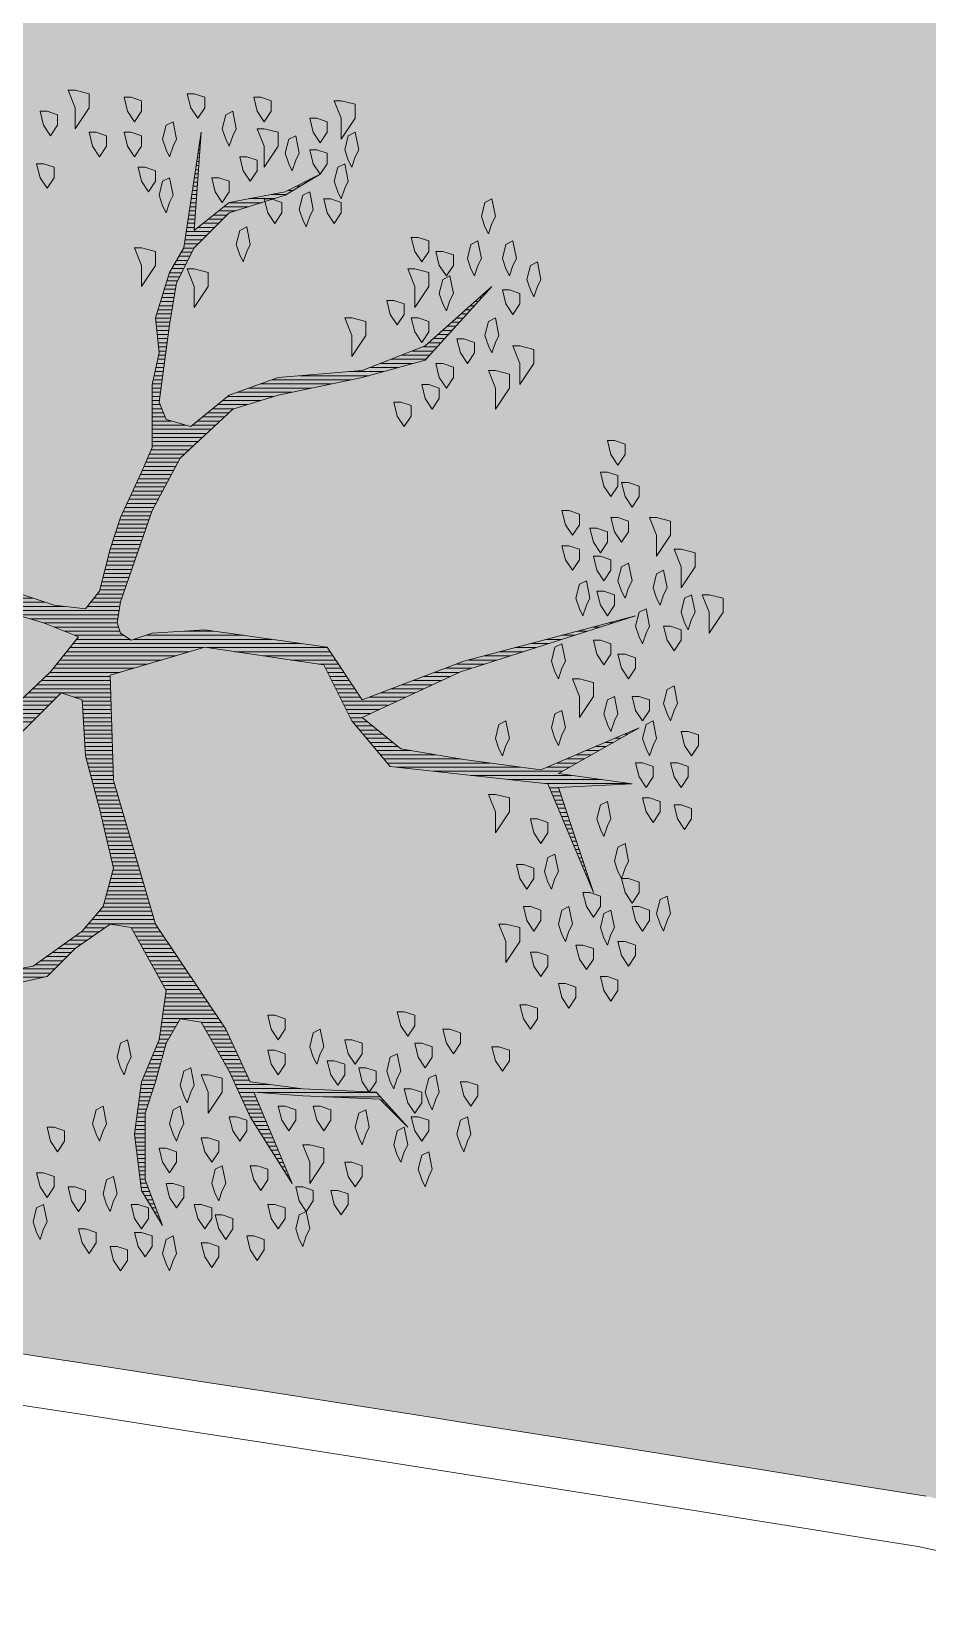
# Model space of a CAD drawing. Header units: metres. Extents: x 12093 to 20303, y 514 to 1412.
# Drawn here: x 19748.428 to 19751.069, y 773.744 to 778.351 of the extents above; entities that cross this region are included whole.
import ezdxf

# ---------------------------------------------------------------- set-up
doc = ezdxf.new("R2010")
doc.units = ezdxf.units.M
doc.layers.get('0').update_dxf_attribs({"lineweight": 13})
for name, color, linetype, lineweight in [('0-JARDI', 72, 'Continuous', 13), ('ARBOLES', 52, 'Continuous', 13), ('AREA VERDE', 62, 'Continuous', 13), ('grass', 64, 'Continuous', 13), ('MANZANAS-ORIGINALES', 147, 'Continuous', 9)]:
    doc.layers.add(name, color=color, linetype=linetype, lineweight=lineweight)

# ---------------------------------------------------------------- blocks, each defined once
blk = doc.blocks.new('*X6')
at = {"color": 0}
for p, q in [((17.5775, 17.92), (17.578, 17.92)), ((17.5814, 17.91), (17.584, 17.91)), ((17.5852, 17.9), (17.59, 17.9)), ((17.5891, 17.89), (17.596, 17.89)), ((17.5929, 17.88), (17.602, 17.88)), ((17.5967, 17.87), (17.608, 17.87)), ((17.6006, 17.86), (17.614, 17.86)), ((17.6044, 17.85), (17.62, 17.85)), ((17.2621, 17.82), (17.2622, 17.82)), ((17.2663, 17.81), (17.2685, 17.81)), ((17.6083, 17.84), (17.626, 17.84)), ((17.6121, 17.83), (17.6285, 17.83)), ((17.616, 17.82), (17.6298, 17.82)), ((17.6191, 17.81), (17.631, 17.81)), ((17.2706, 17.8), (17.2748, 17.8)), ((17.2748, 17.79), (17.2811, 17.79)), ((17.279, 17.78), (17.2874, 17.78)), ((17.6191, 17.8), (17.6323, 17.8)), ((17.6191, 17.79), (17.6335, 17.79)), ((17.6191, 17.78), (17.6348, 17.78)), ((17.2832, 17.77), (17.2937, 17.77)), ((17.2875, 17.76), (17.3001, 17.76)), ((17.2917, 17.75), (17.3064, 17.75)), ((17.2959, 17.74), (17.3127, 17.74)), ((17.6191, 17.77), (17.636, 17.77)), ((17.6191, 17.76), (17.6373, 17.76)), ((17.6191, 17.75), (17.6385, 17.75)), ((17.6191, 17.74), (17.6398, 17.74)), ((17.3002, 17.73), (17.319, 17.73)), ((17.3044, 17.72), (17.3253, 17.72)), ((17.3086, 17.71), (17.3316, 17.71)), ((17.3129, 17.7), (17.3379, 17.7)), ((17.6191, 17.73), (17.641, 17.73)), ((17.6191, 17.72), (17.6423, 17.72)), ((17.6191, 17.71), (17.6435, 17.71)), ((17.6191, 17.7), (17.6445, 17.7)), ((16.9852, 17.68), (16.9856, 17.68)), ((16.9942, 17.67), (16.9956, 17.67)), ((17.0032, 17.66), (17.0056, 17.66)), ((17.3171, 17.69), (17.3443, 17.69)), ((17.3213, 17.68), (17.3506, 17.68)), ((17.3256, 17.67), (17.3569, 17.67)), ((17.3298, 17.66), (17.3632, 17.66)), ((17.6191, 17.69), (17.6431, 17.69)), ((17.6191, 17.68), (17.6418, 17.68)), ((17.6191, 17.67), (17.6405, 17.67)), ((17.6191, 17.66), (17.6391, 17.66)), ((17.0122, 17.65), (17.0156, 17.65)), ((17.0212, 17.64), (17.0256, 17.64)), ((17.0302, 17.63), (17.0356, 17.63)), ((17.0392, 17.62), (17.0456, 17.62)), ((17.334, 17.65), (17.368, 17.65)), ((17.3382, 17.64), (17.3727, 17.64)), ((17.3425, 17.63), (17.3773, 17.63)), ((17.3467, 17.62), (17.3819, 17.62)), ((17.6091, 17.62), (17.6338, 17.62)), ((17.6124, 17.63), (17.6351, 17.63)), ((17.6157, 17.64), (17.6365, 17.64)), ((17.619, 17.65), (17.6378, 17.65)), ((17.0482, 17.61), (17.1861, 17.61)), ((17.0572, 17.6), (17.3444, 17.6)), ((17.2417, 17.59), (17.3957, 17.59)), ((17.3509, 17.61), (17.3865, 17.61)), ((17.3552, 17.6), (17.3911, 17.6)), ((17.5991, 17.59), (17.6298, 17.59)), ((17.6024, 17.6), (17.6311, 17.6)), ((17.6057, 17.61), (17.6325, 17.61)), ((17.3167, 17.58), (17.4003, 17.58)), ((17.3657, 17.57), (17.405, 17.57)), ((17.3704, 17.56), (17.4096, 17.56)), ((17.3751, 17.55), (17.4142, 17.55)), ((17.5872, 17.55), (17.6178, 17.55)), ((17.5899, 17.56), (17.6219, 17.56)), ((17.5926, 17.57), (17.6261, 17.57)), ((17.5957, 17.58), (17.6285, 17.58)), ((17.3797, 17.54), (17.4197, 17.54)), ((17.3844, 17.53), (17.4254, 17.53)), ((17.3891, 17.52), (17.4311, 17.52)), ((17.3937, 17.51), (17.4369, 17.51)), ((17.5762, 17.51), (17.6011, 17.51)), ((17.579, 17.52), (17.6053, 17.52)), ((17.5817, 17.53), (17.6094, 17.53)), ((17.5844, 17.54), (17.6136, 17.54)), ((17.3984, 17.5), (17.4426, 17.5)), ((17.4031, 17.49), (17.4483, 17.49)), ((17.4077, 17.48), (17.454, 17.48)), ((17.4124, 17.47), (17.4597, 17.47)), ((17.5623, 17.47), (17.5849, 17.47)), ((17.568, 17.48), (17.5886, 17.48)), ((17.5708, 17.49), (17.5928, 17.49)), ((17.5735, 17.5), (17.5969, 17.5)), ((17.4171, 17.46), (17.4654, 17.46)), ((17.4217, 17.45), (17.4711, 17.45)), ((17.4276, 17.44), (17.4769, 17.44)), ((17.4343, 17.43), (17.4826, 17.43)), ((17.5394, 17.43), (17.5792, 17.43)), ((17.5452, 17.44), (17.5806, 17.44)), ((17.5509, 17.45), (17.582, 17.45)), ((17.5566, 17.46), (17.5834, 17.46)), ((17.441, 17.42), (17.5777, 17.42)), ((17.4476, 17.41), (17.5763, 17.41)), ((17.4543, 17.4), (17.5749, 17.4)), ((17.461, 17.39), (17.5734, 17.39)), ((17.4676, 17.38), (17.572, 17.38)), ((17.4743, 17.37), (17.5706, 17.37)), ((17.481, 17.36), (17.5692, 17.36)), ((17.4876, 17.35), (17.5695, 17.35)), ((17.4943, 17.34), (17.5751, 17.34)), ((17.501, 17.33), (17.5807, 17.33)), ((17.5076, 17.32), (17.5862, 17.32)), ((17.8637, 17.32), (18.0288, 17.32)), ((17.5143, 17.31), (17.5918, 17.31)), ((17.521, 17.3), (17.5973, 17.3)), ((17.5276, 17.29), (17.6029, 17.29)), ((17.5343, 17.28), (17.6084, 17.28)), ((17.8187, 17.28), (17.873, 17.28)), ((17.8287, 17.29), (17.887, 17.29)), ((17.8387, 17.3), (17.9283, 17.3)), ((17.8487, 17.31), (17.9816, 17.31)), ((17.541, 17.27), (17.614, 17.27)), ((17.5476, 17.26), (17.6195, 17.26)), ((17.5543, 17.25), (17.6251, 17.25)), ((17.561, 17.24), (17.6307, 17.24)), ((17.7741, 17.24), (17.817, 17.24)), ((17.7884, 17.25), (17.831, 17.25)), ((17.7987, 17.26), (17.845, 17.26)), ((17.8087, 17.27), (17.859, 17.27)), ((17.5676, 17.23), (17.6362, 17.23)), ((17.5743, 17.22), (17.6418, 17.22)), ((17.581, 17.21), (17.6473, 17.21)), ((17.7313, 17.21), (17.775, 17.21)), ((17.7456, 17.22), (17.789, 17.22)), ((17.7599, 17.23), (17.803, 17.23)), ((17.5876, 17.2), (17.6529, 17.2)), ((17.5939, 17.19), (17.7568, 17.19)), ((17.5968, 17.18), (17.7482, 17.18)), ((17.5998, 17.17), (17.7396, 17.17)), ((17.717, 17.2), (17.7653, 17.2)), ((17.6027, 17.16), (17.731, 17.16)), ((17.6056, 17.15), (17.7225, 17.15)), ((17.6085, 17.14), (17.7189, 17.14)), ((17.6115, 17.13), (17.7161, 17.13)), ((16.5321, 17.11), (16.5325, 17.11)), ((16.5355, 17.1), (16.5367, 17.1)), ((16.5388, 17.09), (16.5409, 17.09)), ((17.6144, 17.12), (17.7134, 17.12)), ((17.6173, 17.11), (17.7107, 17.11)), ((17.6203, 17.1), (17.7079, 17.1)), ((17.6232, 17.09), (17.7052, 17.09)), ((16.5421, 17.08), (16.5451, 17.08)), ((16.5454, 17.07), (16.5493, 17.07)), ((16.5488, 17.06), (16.5535, 17.06)), ((17.6261, 17.08), (17.7025, 17.08)), ((17.629, 17.07), (17.6998, 17.07)), ((17.632, 17.06), (17.697, 17.06)), ((16.5521, 17.05), (16.5577, 17.05)), ((16.5554, 17.04), (16.5619, 17.04)), ((16.5588, 17.03), (16.566, 17.03)), ((16.5621, 17.02), (16.5702, 17.02)), ((17.6349, 17.05), (17.6968, 17.05)), ((17.6378, 17.04), (17.6992, 17.04)), ((17.6407, 17.03), (17.7015, 17.03)), ((17.6437, 17.02), (17.7039, 17.02)), ((16.5654, 17.01), (16.5744, 17.01)), ((16.5688, 17), (16.5786, 17)), ((16.5721, 16.99), (16.5828, 16.99)), ((16.5754, 16.98), (16.587, 16.98)), ((17.6466, 17.01), (17.7062, 17.01)), ((17.6495, 17), (17.7086, 17)), ((17.6524, 16.99), (17.7109, 16.99)), ((17.6554, 16.98), (17.7133, 16.98)), ((16.5788, 16.97), (16.5912, 16.97)), ((16.5821, 16.96), (16.5954, 16.96)), ((16.5854, 16.95), (16.5996, 16.95)), ((16.5888, 16.94), (16.6038, 16.94)), ((17.6583, 16.97), (17.7156, 16.97)), ((17.6612, 16.96), (17.718, 16.96)), ((17.6642, 16.95), (17.7204, 16.95)), ((17.6671, 16.94), (17.7227, 16.94)), ((16.5921, 16.93), (16.608, 16.93)), ((16.5954, 16.92), (16.6122, 16.92)), ((16.5988, 16.91), (16.6164, 16.91)), ((16.6021, 16.9), (16.6206, 16.9)), ((17.67, 16.93), (17.7251, 16.93)), ((17.6729, 16.92), (17.7274, 16.92)), ((17.6759, 16.91), (17.7298, 16.91)), ((17.6788, 16.9), (17.7324, 16.9)), ((16.6054, 16.89), (16.6248, 16.89)), ((16.6088, 16.88), (16.629, 16.88)), ((16.6121, 16.87), (16.6331, 16.87)), ((17.6817, 16.89), (17.7351, 16.89)), ((17.6846, 16.88), (17.7378, 16.88)), ((17.6876, 16.87), (17.7404, 16.87)), ((16.443, 16.85), (16.6488, 16.85)), ((16.513, 16.84), (16.7388, 16.84)), ((16.583, 16.83), (16.8288, 16.83)), ((16.6154, 16.86), (16.6373, 16.86)), ((17.6905, 16.86), (17.7431, 16.86)), ((17.6934, 16.85), (17.7458, 16.85)), ((17.6957, 16.84), (17.7484, 16.84)), ((17.6961, 16.83), (17.7511, 16.83)), ((16.5531, 16.79), (16.5956, 16.79)), ((16.5708, 16.8), (16.6189, 16.8)), ((16.5885, 16.81), (16.6422, 16.81)), ((16.6062, 16.82), (16.9188, 16.82)), ((16.7083, 16.81), (17.0088, 16.81)), ((16.7816, 16.8), (17.0309, 16.8)), ((16.8532, 16.79), (17.0394, 16.79)), ((17.6964, 16.82), (17.7538, 16.82)), ((17.6967, 16.81), (17.7564, 16.81)), ((17.6971, 16.8), (17.7591, 16.8)), ((17.6974, 16.79), (17.7618, 16.79)), ((16.4824, 16.75), (16.5022, 16.75)), ((16.5001, 16.76), (16.5256, 16.76)), ((16.5178, 16.77), (16.5489, 16.77)), ((16.5355, 16.78), (16.5722, 16.78)), ((16.9132, 16.78), (17.0478, 16.78)), ((16.9732, 16.77), (17.0563, 16.77)), ((17.0054, 16.76), (17.0647, 16.76)), ((17.0177, 16.75), (17.0732, 16.75)), ((17.6977, 16.78), (17.7639, 16.78)), ((17.6981, 16.77), (17.7645, 16.77)), ((17.6984, 16.76), (17.7651, 16.76)), ((17.6987, 16.75), (17.7657, 16.75)), ((16.4293, 16.72), (16.4322, 16.72)), ((16.447, 16.73), (16.4556, 16.73)), ((16.4647, 16.74), (16.4789, 16.74)), ((17.0299, 16.74), (17.0817, 16.74)), ((17.0421, 16.73), (17.0901, 16.73)), ((17.0543, 16.72), (17.0986, 16.72)), ((17.0665, 16.71), (17.1071, 16.71)), ((17.6991, 16.74), (17.7664, 16.74)), ((17.6994, 16.73), (17.767, 16.73)), ((17.6997, 16.72), (17.7676, 16.72)), ((17.7001, 16.71), (17.7682, 16.71)), ((17.0719, 16.68), (17.1263, 16.68)), ((17.0788, 16.7), (17.1155, 16.7)), ((17.091, 16.69), (17.1213, 16.69)), ((17.7004, 16.7), (17.7689, 16.7)), ((17.7007, 16.69), (17.7695, 16.69)), ((17.7011, 16.68), (17.7701, 16.68)), ((17.8735, 16.68), (17.9556, 16.68)), ((17.8835, 16.69), (17.9662, 16.69)), ((17.8935, 16.7), (17.9768, 16.7)), ((16.9858, 16.64), (17.0741, 16.64)), ((17.0073, 16.65), (17.1413, 16.65)), ((17.0288, 16.66), (17.1363, 16.66)), ((17.0504, 16.67), (17.1313, 16.67)), ((17.0964, 16.64), (17.1463, 16.64)), ((17.7014, 16.67), (17.7707, 16.67)), ((17.7017, 16.66), (17.7714, 16.66)), ((17.7021, 16.65), (17.772, 16.65)), ((17.7024, 16.64), (17.7924, 16.64)), ((17.8335, 16.64), (17.9134, 16.64)), ((17.8435, 16.65), (17.924, 16.65)), ((17.8535, 16.66), (17.9345, 16.66)), ((17.8635, 16.67), (17.9451, 16.67)), ((16.8996, 16.6), (16.9686, 16.6)), ((16.9211, 16.61), (16.995, 16.61)), ((16.9427, 16.62), (17.0214, 16.62)), ((16.9642, 16.63), (17.0477, 16.63)), ((17.1031, 16.63), (17.1513, 16.63)), ((17.1097, 16.62), (17.1563, 16.62)), ((17.1164, 16.61), (17.1613, 16.61)), ((17.1231, 16.6), (17.1663, 16.6)), ((17.7027, 16.63), (17.8224, 16.63)), ((17.7031, 16.62), (17.8923, 16.62)), ((17.7034, 16.61), (17.8818, 16.61)), ((17.7037, 16.6), (17.8712, 16.6)), ((17.8235, 16.63), (17.9029, 16.63)), ((16.7953, 16.56), (16.8632, 16.56)), ((16.8265, 16.57), (16.8895, 16.57)), ((16.8565, 16.58), (16.9159, 16.58)), ((16.8781, 16.59), (16.9423, 16.59)), ((17.1297, 16.59), (17.1713, 16.59)), ((17.1364, 16.58), (17.1763, 16.58)), ((17.1431, 16.57), (17.1813, 16.57)), ((17.1497, 16.56), (17.1971, 16.56)), ((17.6123, 16.56), (17.8338, 16.56)), ((17.646, 16.57), (17.8418, 16.57)), ((17.6798, 16.58), (17.8501, 16.58)), ((17.7041, 16.59), (17.8606, 16.59)), ((16.6703, 16.52), (16.7201, 16.52)), ((16.7015, 16.53), (16.7578, 16.53)), ((16.7328, 16.54), (16.7955, 16.54)), ((16.764, 16.55), (16.8332, 16.55)), ((17.1564, 16.55), (17.2651, 16.55)), ((17.163, 16.54), (17.3331, 16.54)), ((17.1697, 16.53), (17.401, 16.53)), ((17.1764, 16.52), (17.469, 16.52)), ((17.4773, 16.52), (17.8018, 16.52)), ((17.511, 16.53), (17.8098, 16.53)), ((17.5448, 16.54), (17.8178, 16.54)), ((17.5785, 16.55), (17.8258, 16.55)), ((16.5765, 16.49), (16.607, 16.49)), ((16.6078, 16.5), (16.6447, 16.5)), ((16.639, 16.51), (16.6824, 16.51)), ((17.2412, 16.51), (17.7938, 16.51)), ((17.3112, 16.5), (17.6466, 16.5)), ((17.3812, 16.49), (17.6166, 16.49)), ((17.6564, 16.5), (17.7858, 16.5)), ((17.6714, 16.49), (17.7899, 16.49)), ((16.4515, 16.45), (16.4563, 16.45)), ((16.4828, 16.46), (16.494, 16.46)), ((16.514, 16.47), (16.5317, 16.47)), ((16.5453, 16.48), (16.5693, 16.48)), ((17.4512, 16.48), (17.5245, 16.48)), ((17.6804, 16.48), (17.8149, 16.48)), ((17.6837, 16.47), (17.8399, 16.47)), ((17.6855, 16.45), (17.8986, 16.45)), ((17.687, 16.46), (17.8649, 16.46)), ((17.6789, 16.41), (17.7512, 16.41)), ((17.6805, 16.42), (17.7592, 16.42)), ((17.6822, 16.43), (17.9666, 16.43)), ((17.6839, 16.44), (17.9326, 16.44)), ((17.8145, 16.42), (18.0006, 16.42)), ((17.8617, 16.41), (18.0157, 16.41)), ((17.6653, 16.37), (17.7264, 16.37)), ((17.6687, 16.38), (17.7289, 16.38)), ((17.6722, 16.39), (17.7352, 16.39)), ((17.6757, 16.4), (17.7432, 16.4)), ((17.8916, 16.4), (18.0232, 16.4)), ((17.6514, 16.33), (17.7164, 16.33)), ((17.6549, 16.34), (17.7189, 16.34)), ((17.6584, 16.35), (17.7214, 16.35)), ((17.6618, 16.36), (17.7239, 16.36)), ((17.6411, 16.3), (17.7089, 16.3)), ((17.6445, 16.31), (17.7114, 16.31)), ((17.648, 16.32), (17.7139, 16.32)), ((17.6272, 16.26), (17.6971, 16.26)), ((17.6307, 16.27), (17.7005, 16.27)), ((17.6341, 16.28), (17.7038, 16.28)), ((17.6376, 16.29), (17.7064, 16.29)), ((17.6134, 16.22), (17.6838, 16.22)), ((17.6168, 16.23), (17.6871, 16.23)), ((17.6203, 16.24), (17.6905, 16.24)), ((17.6237, 16.25), (17.6938, 16.25)), ((17.5981, 16.18), (17.6673, 16.18)), ((17.603, 16.19), (17.6719, 16.19)), ((17.6064, 16.2), (17.6766, 16.2)), ((17.6099, 16.21), (17.6805, 16.21)), ((17.5768, 16.14), (17.6489, 16.14)), ((17.5821, 16.15), (17.6535, 16.15)), ((17.5874, 16.16), (17.6581, 16.16)), ((17.5928, 16.17), (17.6627, 16.17)), ((17.5608, 16.11), (17.635, 16.11)), ((17.5661, 16.12), (17.6396, 16.12)), ((17.5714, 16.13), (17.6443, 16.13)), ((17.5394, 16.07), (17.6174, 16.07)), ((17.5448, 16.08), (17.6216, 16.08)), ((17.5501, 16.09), (17.6259, 16.09)), ((17.5554, 16.1), (17.6304, 16.1)), ((17.502, 16.03), (17.6021, 16.03)), ((17.5127, 16.04), (17.6045, 16.04)), ((17.5234, 16.05), (17.6088, 16.05)), ((17.5341, 16.06), (17.6131, 16.06)), ((17.4591, 15.99), (17.6021, 15.99)), ((17.4698, 16), (17.6021, 16)), ((17.4806, 16.01), (17.6021, 16.01)), ((17.4913, 16.02), (17.6021, 16.02)), ((17.4163, 15.95), (17.4677, 15.95)), ((17.427, 15.96), (17.4799, 15.96)), ((17.4377, 15.97), (17.4922, 15.97)), ((17.4484, 15.98), (17.5044, 15.98)), ((17.5206, 15.98), (17.6021, 15.98)), ((17.5556, 15.97), (17.6021, 15.97)), ((17.5707, 15.96), (17.6021, 15.96)), ((17.5747, 15.95), (17.6021, 15.95)), ((17.3386, 15.92), (17.431, 15.92)), ((17.3711, 15.93), (17.4433, 15.93)), ((17.4036, 15.94), (17.4555, 15.94)), ((17.5787, 15.94), (17.6021, 15.94)), ((17.5827, 15.93), (17.6021, 15.93)), ((17.5846, 15.92), (17.6021, 15.92)), ((17.1669, 15.88), (17.3397, 15.88)), ((17.2149, 15.89), (17.3677, 15.89)), ((17.2629, 15.9), (17.3957, 15.9)), ((17.3061, 15.91), (17.4188, 15.91)), ((17.5791, 15.88), (17.6018, 15.88)), ((17.5805, 15.89), (17.6021, 15.89)), ((17.5819, 15.9), (17.6021, 15.9)), ((17.5832, 15.91), (17.6021, 15.91)), ((17.0041, 15.84), (17.0729, 15.84)), ((17.0401, 15.85), (17.1235, 15.85)), ((17.0761, 15.86), (17.2435, 15.86)), ((17.1189, 15.87), (17.3117, 15.87)), ((17.5737, 15.84), (17.5929, 15.84)), ((17.575, 15.85), (17.5951, 15.85)), ((17.5764, 15.86), (17.5974, 15.86)), ((17.5778, 15.87), (17.5996, 15.87)), ((16.919, 15.8), (16.9701, 15.8)), ((16.9281, 15.81), (16.9958, 15.81)), ((16.9371, 15.82), (17.0215, 15.82)), ((16.9681, 15.83), (17.0472, 15.83)), ((17.5682, 15.8), (17.5856, 15.8)), ((17.5696, 15.81), (17.5863, 15.81)), ((17.5709, 15.82), (17.5885, 15.82)), ((17.5723, 15.83), (17.5907, 15.83)), ((16.8829, 15.76), (16.9077, 15.76)), ((16.8919, 15.77), (16.9189, 15.77)), ((16.9009, 15.78), (16.9301, 15.78)), ((16.91, 15.79), (16.9444, 15.79)), ((17.5628, 15.76), (17.5896, 15.76)), ((17.5641, 15.77), (17.5886, 15.77)), ((17.5655, 15.78), (17.5876, 15.78)), ((17.5669, 15.79), (17.5866, 15.79)), ((16.8557, 15.73), (16.8742, 15.73)), ((16.8648, 15.74), (16.8853, 15.74)), ((16.8738, 15.75), (16.8965, 15.75)), ((17.5585, 15.73), (17.5926, 15.73)), ((17.56, 15.74), (17.5916, 15.74)), ((17.5614, 15.75), (17.5906, 15.75)), ((16.8195, 15.69), (16.8295, 15.69)), ((16.8286, 15.7), (16.8406, 15.7)), ((16.8376, 15.71), (16.8518, 15.71)), ((16.8467, 15.72), (16.863, 15.72)), ((17.5518, 15.69), (17.5844, 15.69)), ((17.5535, 15.7), (17.5875, 15.7)), ((17.5551, 15.71), (17.5906, 15.71)), ((17.5568, 15.72), (17.5936, 15.72)), ((16.7833, 15.65), (16.7848, 15.65)), ((16.7924, 15.66), (16.7959, 15.66)), ((16.8014, 15.67), (16.8071, 15.67)), ((16.8105, 15.68), (16.8183, 15.68)), ((17.5451, 15.65), (17.5721, 15.65)), ((17.5468, 15.66), (17.5752, 15.66)), ((17.5485, 15.67), (17.5783, 15.67)), ((17.5501, 15.68), (17.5814, 15.68)), ((17.5302, 15.61), (17.5598, 15.61)), ((17.5352, 15.62), (17.5629, 15.62)), ((17.5402, 15.63), (17.566, 15.63)), ((17.5435, 15.64), (17.5691, 15.64)), ((17.5102, 15.57), (17.5372, 15.57)), ((17.5152, 15.58), (17.5429, 15.58)), ((17.5202, 15.59), (17.5486, 15.59)), ((17.5252, 15.6), (17.5543, 15.6)), ((17.4903, 15.54), (17.5241, 15.54)), ((17.5002, 15.55), (17.5257, 15.55)), ((17.5052, 15.56), (17.5315, 15.56)), ((17.4503, 15.5), (17.4911, 15.5)), ((17.4603, 15.51), (17.5196, 15.51)), ((17.4703, 15.52), (17.5211, 15.52)), ((17.4803, 15.53), (17.5226, 15.53)), ((17.4996, 15.5), (17.5181, 15.5)), ((17.4, 15.46), (17.4411, 15.46)), ((17.4203, 15.47), (17.4536, 15.47)), ((17.4303, 15.48), (17.4661, 15.48)), ((17.4403, 15.49), (17.4786, 15.49)), ((17.4967, 15.46), (17.512, 15.46)), ((17.4974, 15.47), (17.5135, 15.47)), ((17.4981, 15.48), (17.515, 15.48)), ((17.4988, 15.49), (17.5165, 15.49)), ((17.2754, 15.42), (17.3128, 15.42)), ((17.304, 15.43), (17.3661, 15.43)), ((17.336, 15.44), (17.4161, 15.44)), ((17.368, 15.45), (17.4286, 15.45)), ((17.4938, 15.42), (17.5059, 15.42)), ((17.4946, 15.43), (17.5074, 15.43)), ((17.4953, 15.44), (17.509, 15.44)), ((17.496, 15.45), (17.5105, 15.45)), ((17.2087, 15.38), (17.2117, 15.38)), ((17.2254, 15.39), (17.2317, 15.39)), ((17.242, 15.4), (17.2517, 15.4)), ((17.2587, 15.41), (17.2717, 15.41)), ((17.491, 15.38), (17.4999, 15.38)), ((17.4917, 15.39), (17.5014, 15.39)), ((17.4924, 15.4), (17.5029, 15.4)), ((17.4931, 15.41), (17.5044, 15.41)), ((17.4888, 15.35), (17.4953, 15.35)), ((17.4896, 15.36), (17.4968, 15.36)), ((17.4903, 15.37), (17.4984, 15.37)), ((17.486, 15.31), (17.4893, 15.31)), ((17.4867, 15.32), (17.4908, 15.32)), ((17.4874, 15.33), (17.4923, 15.33)), ((17.4881, 15.34), (17.4938, 15.34)), ((17.4831, 15.27), (17.4832, 15.27)), ((17.4838, 15.28), (17.4847, 15.28)), ((17.4846, 15.29), (17.4862, 15.29)), ((17.4853, 15.3), (17.4877, 15.3))]:
    blk.add_line(p, q, dxfattribs=at)
blk = doc.blocks.new('ARBUSTO6')
at = {"layer": 'ARBOLES'}
for points in [[(-0.1919, 1.5005), (-0.2004, 1.4834), (-0.1919, 1.4409), (-0.1748, 1.4494), (-0.1663, 1.4834), (-0.1748, 1.509), (-0.1833, 1.526)], [(-0.0558, 1.4664), (-0.0813, 1.4749), (-0.0813, 1.5005), (-0.0643, 1.526), (-0.0473, 1.5005), (-0.0388, 1.4664)], [(-0.3874, 1.4409), (-0.413, 1.4494), (-0.413, 1.4749), (-0.3959, 1.5005), (-0.3789, 1.4749), (-0.3704, 1.4409)], [(-0.2769, 1.4579), (-0.3024, 1.4664), (-0.3024, 1.492), (-0.2854, 1.5175), (-0.2684, 1.492), (-0.2599, 1.4579)], [(-0.1153, 1.4324), (-0.1408, 1.4409), (-0.1408, 1.4664), (-0.1238, 1.492), (-0.1068, 1.4664), (-0.0983, 1.4324)], [(0.0207, 1.4239), (-0.0048, 1.4324), (-0.0048, 1.4579), (0.0122, 1.4834), (0.0293, 1.4579), (0.0378, 1.4239)], [(-0.515, 1.4409), (-0.5235, 1.4239), (-0.515, 1.3814), (-0.498, 1.3899), (-0.4895, 1.4239), (-0.498, 1.4494), (-0.5065, 1.4664)], [(-0.3109, 1.3899), (-0.3364, 1.3984), (-0.3364, 1.4239), (-0.3194, 1.4494), (-0.3024, 1.4239), (-0.2939, 1.3899)], [(0.1228, 1.4239), (0.1143, 1.4069), (0.1228, 1.3644), (0.1398, 1.3729), (0.1483, 1.4069), (0.1398, 1.4324), (0.1313, 1.4494)], [(-0.4385, 1.3644), (-0.464, 1.3729), (-0.464, 1.3984), (-0.447, 1.4239), (-0.43, 1.3984), (-0.4215, 1.3644)], [(-0.2599, 1.3644), (-0.2854, 1.3729), (-0.2854, 1.3984), (-0.2684, 1.4239), (-0.2514, 1.3984), (-0.2429, 1.3644)], [(-0.1068, 1.3644), (-0.1323, 1.3729), (-0.1323, 1.3984), (-0.1153, 1.4239), (-0.0983, 1.3984), (-0.0898, 1.3644)], [(-0.5915, 1.3304), (-0.617, 1.3389), (-0.617, 1.3644), (-0.6, 1.3899), (-0.583, 1.3644), (-0.5745, 1.3304)], [(-0.5065, 1.3219), (-0.532, 1.3304), (-0.532, 1.3559), (-0.515, 1.3814), (-0.498, 1.3559), (-0.4895, 1.3219)], [(-0.1919, 1.3134), (-0.2174, 1.3219), (-0.2174, 1.3474), (-0.2004, 1.3729), (-0.1833, 1.3474), (-0.1748, 1.3134)], [(-0.0473, 1.3559), (-0.0558, 1.3389), (-0.0473, 1.2964), (-0.0303, 1.3049), (-0.0218, 1.3389), (-0.0303, 1.3644), (-0.0388, 1.3814)], [(0.0463, 1.3219), (0.0207, 1.3304), (0.0207, 1.3559), (0.0378, 1.3814), (0.0548, 1.3559), (0.0633, 1.3219)], [(-0.3959, 1.2708), (-0.4215, 1.2793), (-0.4215, 1.3049), (-0.4044, 1.3304), (-0.3874, 1.3049), (-0.3789, 1.2708)], [(-0.3109, 1.3304), (-0.3194, 1.3134), (-0.3109, 1.2708), (-0.2939, 1.2793), (-0.2854, 1.3134), (-0.2939, 1.3389), (-0.3024, 1.3559)], [(0.1228, 1.2879), (0.0973, 1.2964), (0.0973, 1.3219), (0.1143, 1.3474), (0.1313, 1.3219), (0.1398, 1.2879)], [(-0.8126, 1.2964), (-0.8211, 1.2793), (-0.8126, 1.2368), (-0.7956, 1.2453), (-0.7871, 1.2793), (-0.7956, 1.3049), (-0.8041, 1.3219)], [(-0.6256, 1.2623), (-0.6511, 1.2708), (-0.6511, 1.2964), (-0.6341, 1.3219), (-0.617, 1.2964), (-0.6085, 1.2623)], [(-0.5235, 1.2198), (-0.5575, 1.2283), (-0.5575, 1.2623), (-0.5235, 1.3134), (-0.5235, 1.2623), (-0.5065, 1.2198)], [(-0.7531, 1.2368), (-0.7616, 1.2198), (-0.7531, 1.1773), (-0.7361, 1.1858), (-0.7276, 1.2198), (-0.7361, 1.2453), (-0.7446, 1.2623)], [(-0.2769, 1.2028), (-0.3024, 1.2113), (-0.3024, 1.2368), (-0.2854, 1.2623), (-0.2684, 1.2368), (-0.2599, 1.2028)], [(-0.1748, 1.2283), (-0.2004, 1.2368), (-0.2004, 1.2623), (-0.1833, 1.2879), (-0.1663, 1.2623), (-0.1578, 1.2283)], [(-0.9062, 1.2113), (-0.9147, 1.1943), (-0.9062, 1.1518), (-0.8892, 1.1603), (-0.8807, 1.1943), (-0.8892, 1.2198), (-0.8977, 1.2368)], [(-0.6596, 1.1943), (-0.6681, 1.1773), (-0.6596, 1.1348), (-0.6426, 1.1433), (-0.6341, 1.1773), (-0.6426, 1.2028), (-0.6511, 1.2198)], [(0.0973, 1.1773), (0.0718, 1.1858), (0.0718, 1.2113), (0.0888, 1.2368), (0.1058, 1.2113), (0.1143, 1.1773)], [(-0.7871, 1.1518), (-0.8126, 1.1603), (-0.8126, 1.1858), (-0.7956, 1.2113), (-0.7786, 1.1858), (-0.7701, 1.1518)], [(-0.549, 1.1263), (-0.5745, 1.1348), (-0.5745, 1.1603), (-0.5575, 1.1858), (-0.5405, 1.1603), (-0.532, 1.1263)], [(-0.464, 1.1263), (-0.4895, 1.1348), (-0.4895, 1.1603), (-0.4725, 1.1858), (-0.4555, 1.1603), (-0.447, 1.1263)], [(-0.3449, 1.1518), (-0.3704, 1.1603), (-0.3704, 1.1858), (-0.3534, 1.2113), (-0.3364, 1.1858), (-0.3279, 1.1518)], [(-0.2089, 1.1858), (-0.2174, 1.1688), (-0.2089, 1.1263), (-0.1919, 1.1348), (-0.1833, 1.1688), (-0.1919, 1.1943), (-0.2004, 1.2113)], [(-0.0218, 1.1858), (-0.0303, 1.1688), (-0.0218, 1.1263), (-0.0048, 1.1348), (0.0037, 1.1688), (-0.0048, 1.1943), (-0.0133, 1.2113)], [(-0.7701, 1.0838), (-0.7956, 1.0923), (-0.7956, 1.1178), (-0.7786, 1.1433), (-0.7616, 1.1178), (-0.7531, 1.0838)], [(-0.2769, 1.0497), (-0.3109, 1.0582), (-0.3109, 1.0923), (-0.2769, 1.1433), (-0.2769, 1.0923), (-0.2599, 1.0497)], [(-0.9062, 1.0667), (-0.9317, 1.0753), (-0.9317, 1.1008), (-0.9147, 1.1263), (-0.8977, 1.1008), (-0.8892, 1.0667)], [(-0.8296, 1.1093), (-0.8381, 1.0923), (-0.8296, 1.0497), (-0.8126, 1.0582), (-0.8041, 1.0923), (-0.8126, 1.1178), (-0.8211, 1.1348)], [(-0.2344, 1.0923), (-0.2429, 1.0753), (-0.2344, 1.0327), (-0.2174, 1.0412), (-0.2089, 1.0753), (-0.2174, 1.1008), (-0.2259, 1.1178)], [(-0.7361, 1.0582), (-0.7446, 1.0412), (-0.7361, 0.9987), (-0.7191, 1.0072), (-0.7106, 1.0412), (-0.7191, 1.0667), (-0.7276, 1.0838)], [(-0.6596, 1.0327), (-0.6851, 1.0412), (-0.6851, 1.0667), (-0.6681, 1.0923), (-0.6511, 1.0667), (-0.6426, 1.0327)], [(-0.583, 1.0157), (-0.6085, 1.0242), (-0.6085, 1.0497), (-0.5915, 1.0753), (-0.5745, 1.0497), (-0.566, 1.0157)], [(-0.9827, 0.9817), (-1.0082, 0.9902), (-1.0082, 1.0157), (-0.9912, 1.0412), (-0.9742, 1.0157), (-0.9657, 0.9817)], [(-0.7956, 0.9732), (-0.8211, 0.9817), (-0.8211, 1.0072), (-0.8041, 1.0327), (-0.7871, 1.0072), (-0.7786, 0.9732)], [(-0.4385, 0.9902), (-0.464, 0.9987), (-0.464, 1.0242), (-0.447, 1.0497), (-0.43, 1.0242), (-0.4215, 0.9902)], [(-0.0813, 1.0242), (-0.0898, 1.0072), (-0.0813, 0.9647), (-0.0643, 0.9732), (-0.0558, 1.0072), (-0.0643, 1.0327), (-0.0728, 1.0497)], [(-0.8637, 0.9392), (-0.8892, 0.9477), (-0.8892, 0.9732), (-0.8722, 0.9987), (-0.8552, 0.9732), (-0.8467, 0.9392)], [(-0.6256, 0.9647), (-0.6511, 0.9732), (-0.6511, 0.9987), (-0.6341, 1.0242), (-0.617, 0.9987), (-0.6085, 0.9647)], [(-0.549, 0.9987), (-0.5575, 0.9817), (-0.549, 0.9392), (-0.532, 0.9477), (-0.5235, 0.9817), (-0.532, 1.0072), (-0.5405, 1.0242)], [(-0.7531, 0.8967), (-0.7786, 0.9052), (-0.7786, 0.9307), (-0.7616, 0.9562), (-0.7446, 0.9307), (-0.7361, 0.8967)], [(-0.4385, 0.9052), (-0.464, 0.9137), (-0.464, 0.9392), (-0.447, 0.9647), (-0.43, 0.9392), (-0.4215, 0.9052)], [(-1.0507, 0.8797), (-1.0763, 0.8882), (-1.0763, 0.9137), (-1.0593, 0.9392), (-1.0422, 0.9137), (-1.0337, 0.8797)], [(-1.1443, 0.8286), (-1.1698, 0.8371), (-1.1698, 0.8626), (-1.1528, 0.8882), (-1.1358, 0.8626), (-1.1273, 0.8286)], [(-1.2463, 0.8116), (-1.2718, 0.8201), (-1.2718, 0.8456), (-1.2548, 0.8712), (-1.2378, 0.8456), (-1.2293, 0.8116)], [(-1.0763, 0.7521), (-1.1018, 0.7606), (-1.1018, 0.7861), (-1.0848, 0.8116), (-1.0678, 0.7861), (-1.0593, 0.7521)], [(-1.2889, 0.7266), (-1.3144, 0.7351), (-1.3144, 0.7606), (-1.2974, 0.7861), (-1.2804, 0.7606), (-1.2718, 0.7266)], [(-1.1868, 0.7351), (-1.2123, 0.7436), (-1.2123, 0.7691), (-1.1953, 0.7946), (-1.1783, 0.7691), (-1.1698, 0.7351)], [(-0.9997, 0.6841), (-1.0337, 0.6926), (-1.0337, 0.7266), (-0.9997, 0.7776), (-0.9997, 0.7266), (-0.9827, 0.6841)], [(-1.2548, 0.7096), (-1.2633, 0.6926), (-1.2548, 0.65), (-1.2378, 0.6586), (-1.2293, 0.6926), (-1.2378, 0.7181), (-1.2463, 0.7351)], [(-1.1528, 0.7011), (-1.1613, 0.6841), (-1.1528, 0.6415), (-1.1358, 0.65), (-1.1273, 0.6841), (-1.1358, 0.7096), (-1.1443, 0.7266)], [(-1.3909, 0.6756), (-1.3994, 0.6586), (-1.3909, 0.616), (-1.3739, 0.6245), (-1.3654, 0.6586), (-1.3739, 0.6841), (-1.3824, 0.7011)], [(-1.3229, 0.6415), (-1.3484, 0.65), (-1.3484, 0.6756), (-1.3314, 0.7011), (-1.3144, 0.6756), (-1.3059, 0.6415)], [(-1.0593, 0.6415), (-1.0848, 0.65), (-1.0848, 0.6756), (-1.0678, 0.7011), (-1.0507, 0.6756), (-1.0422, 0.6415)], [(-1.2038, 0.6075), (-1.2293, 0.616), (-1.2293, 0.6415), (-1.2123, 0.6671), (-1.1953, 0.6415), (-1.1868, 0.6075)], [(-1.2974, 0.5735), (-1.3229, 0.582), (-1.3229, 0.6075), (-1.3059, 0.633), (-1.2889, 0.6075), (-1.2804, 0.5735)], [(-1.2889, 0.548), (-1.2974, 0.531), (-1.2889, 0.4885), (-1.2718, 0.497), (-1.2633, 0.531), (-1.2718, 0.5565), (-1.2804, 0.5735)], [(-1.1188, 0.5735), (-1.1273, 0.5565), (-1.1188, 0.514), (-1.1018, 0.5225), (-1.0933, 0.5565), (-1.1018, 0.582), (-1.1103, 0.599)], [(-1.0422, 0.5395), (-1.0678, 0.548), (-1.0678, 0.5735), (-1.0507, 0.599), (-1.0337, 0.5735), (-1.0252, 0.5395)], [(-1.2463, 0.4459), (-1.2548, 0.4289), (-1.2463, 0.3864), (-1.2293, 0.3949), (-1.2208, 0.4289), (-1.2293, 0.4545), (-1.2378, 0.4715)], [(-1.0763, 0.4289), (-1.1018, 0.4374), (-1.1018, 0.463), (-1.0848, 0.4885), (-1.0678, 0.463), (-1.0593, 0.4289)], [(-0.9742, 0.3694), (-1.0082, 0.3779), (-1.0082, 0.4119), (-0.9742, 0.463), (-0.9742, 0.4119), (-0.9572, 0.3694)], [(-1.4249, 0.3949), (-1.4504, 0.4034), (-1.4504, 0.4289), (-1.4334, 0.4545), (-1.4164, 0.4289), (-1.4079, 0.3949)], [(-1.3484, 0.3779), (-1.3739, 0.3864), (-1.3739, 0.4119), (-1.3569, 0.4374), (-1.3399, 0.4119), (-1.3314, 0.3779)], [(-1.4164, 0.2929), (-1.4419, 0.3014), (-1.4419, 0.3269), (-1.4249, 0.3524), (-1.4079, 0.3269), (-1.3994, 0.2929)], [(-1.3314, 0.2929), (-1.3569, 0.3014), (-1.3569, 0.3269), (-1.3399, 0.3524), (-1.3229, 0.3269), (-1.3144, 0.2929)], [(-1.4419, 0.2163), (-1.4674, 0.2248), (-1.4674, 0.2504), (-1.4504, 0.2759), (-1.4334, 0.2504), (-1.4249, 0.2163)], [(-1.3569, 0.2504), (-1.3654, 0.2333), (-1.3569, 0.1908), (-1.3399, 0.1993), (-1.3314, 0.2333), (-1.3399, 0.2589), (-1.3484, 0.2759)], [(-0.9997, 0.2504), (-1.0082, 0.2333), (-0.9997, 0.1908), (-0.9827, 0.1993), (-0.9742, 0.2333), (-0.9827, 0.2589), (-0.9912, 0.2759)], [(-1.1358, 0.2248), (-1.1443, 0.2078), (-1.1358, 0.1653), (-1.1188, 0.1738), (-1.1103, 0.2078), (-1.1188, 0.2333), (-1.1273, 0.2504)], [(-1.4079, 0.1653), (-1.4164, 0.1483), (-1.4079, 0.1058), (-1.3909, 0.1143), (-1.3824, 0.1483), (-1.3909, 0.1738), (-1.3994, 0.1908)], [(-1.3229, 0.1313), (-1.3484, 0.1398), (-1.3484, 0.1653), (-1.3314, 0.1908), (-1.3144, 0.1653), (-1.3059, 0.1313)], [(-1.2633, 0.1908), (-1.2718, 0.1738), (-1.2633, 0.1313), (-1.2463, 0.1398), (-1.2378, 0.1738), (-1.2463, 0.1993), (-1.2548, 0.2163)], [(-1.1783, 0.0888), (-1.2123, 0.0973), (-1.2123, 0.1313), (-1.1783, 0.1823), (-1.1783, 0.1313), (-1.1613, 0.0888)], [(-1.2889, 0.0292), (-1.3144, 0.0378), (-1.3144, 0.0633), (-1.2974, 0.0888), (-1.2804, 0.0633), (-1.2718, 0.0292)], [(-1.1358, 0.0633), (-1.1443, 0.0463), (-1.1358, 0.0037), (-1.1188, 0.0122), (-1.1103, 0.0463), (-1.1188, 0.0718), (-1.1273, 0.0888)], [(-1.2293, -0.0048), (-1.2548, 0.0037), (-1.2548, 0.0292), (-1.2378, 0.0548), (-1.2208, 0.0292), (-1.2123, -0.0048)], [(-1.3994, -0.0388), (-1.4249, -0.0303), (-1.4249, -0.0048), (-1.4079, 0.0207), (-1.3909, -0.0048), (-1.3824, -0.0388)], [(-1.3399, -0.0218), (-1.3484, -0.0388), (-1.3399, -0.0813), (-1.3229, -0.0728), (-1.3144, -0.0388), (-1.3229, -0.0133), (-1.3314, 0.0037)], [(-1.493, -0.1153), (-1.527, -0.1068), (-1.527, -0.0728), (-1.493, -0.0218), (-1.493, -0.0728), (-1.4759, -0.1153)], [(-1.4504, -0.0558), (-1.4589, -0.0728), (-1.4504, -0.1153), (-1.4334, -0.1068), (-1.4249, -0.0728), (-1.4334, -0.0473), (-1.4419, -0.0303)], [(-1.2378, -0.1238), (-1.2633, -0.1153), (-1.2633, -0.0898), (-1.2463, -0.0643), (-1.2293, -0.0898), (-1.2208, -0.1238)], [(-1.1953, -0.0898), (-1.2038, -0.1068), (-1.1953, -0.1493), (-1.1783, -0.1408), (-1.1698, -0.1068), (-1.1783, -0.0813), (-1.1868, -0.0643)], [(-1.3824, -0.1153), (-1.3909, -0.1323), (-1.3824, -0.1748), (-1.3654, -0.1663), (-1.3569, -0.1323), (-1.3654, -0.1068), (-1.3739, -0.0898)], [(-1.2974, -0.1323), (-1.3059, -0.1493), (-1.2974, -0.1919), (-1.2804, -0.1834), (-1.2718, -0.1493), (-1.2804, -0.1238), (-1.2889, -0.1068)], [(-1.4249, -0.2259), (-1.4589, -0.2174), (-1.4589, -0.1834), (-1.4249, -0.1323), (-1.4249, -0.1834), (-1.4079, -0.2259)], [(-1.2293, -0.2089), (-1.2548, -0.2004), (-1.2548, -0.1748), (-1.2378, -0.1493), (-1.2208, -0.1748), (-1.2123, -0.2089)], [(-1.1528, -0.2344), (-1.1783, -0.2259), (-1.1783, -0.2004), (-1.1613, -0.1748), (-1.1443, -0.2004), (-1.1358, -0.2344)], [(-1.3654, -0.3024), (-1.3994, -0.2939), (-1.3994, -0.2599), (-1.3654, -0.2089), (-1.3654, -0.2599), (-1.3484, -0.3024)], [(-1.2208, -0.2769), (-1.2463, -0.2684), (-1.2463, -0.2429), (-1.2293, -0.2174), (-1.2123, -0.2429), (-1.2038, -0.2769)], [(-1.2718, -0.3024), (-1.2974, -0.2939), (-1.2974, -0.2684), (-1.2804, -0.2429), (-1.2633, -0.2684), (-1.2548, -0.3024)], [(-1.1528, -0.3194), (-1.1783, -0.3109), (-1.1783, -0.2854), (-1.1613, -0.2599), (-1.1443, -0.2854), (-1.1358, -0.3194)], [(-1.2974, -0.3875), (-1.3229, -0.3789), (-1.3229, -0.3534), (-1.3059, -0.3279), (-1.2889, -0.3534), (-1.2804, -0.3875)], [(-1.2463, -0.413), (-1.2718, -0.4045), (-1.2718, -0.3789), (-1.2548, -0.3534), (-1.2378, -0.3789), (-1.2293, -0.413)], [(-1.2633, -0.4895), (-1.2889, -0.481), (-1.2889, -0.4555), (-1.2718, -0.43), (-1.2548, -0.4555), (-1.2463, -0.4895)], [(-0.7446, -0.583), (-0.7701, -0.5745), (-0.7701, -0.549), (-0.7531, -0.5235), (-0.7361, -0.549), (-0.7276, -0.583)], [(-0.9742, -0.6596), (-1.0082, -0.6511), (-1.0082, -0.6171), (-0.9742, -0.566), (-0.9742, -0.6171), (-0.9572, -0.6596)], [(-0.8126, -0.6256), (-0.8381, -0.6171), (-0.8381, -0.5915), (-0.8211, -0.566), (-0.8041, -0.5915), (-0.7956, -0.6256)], [(-1.0337, -0.7191), (-1.0678, -0.7106), (-1.0678, -0.6766), (-1.0337, -0.6256), (-1.0337, -0.6766), (-1.0167, -0.7191)], [(-0.8467, -0.6766), (-0.8722, -0.6681), (-0.8722, -0.6426), (-0.8552, -0.6171), (-0.8381, -0.6426), (-0.8296, -0.6766)], [(-0.8977, -0.7361), (-0.9232, -0.7276), (-0.9232, -0.7021), (-0.9062, -0.6766), (-0.8892, -0.7021), (-0.8807, -0.7361)], [(-0.9742, -0.7276), (-0.9827, -0.7446), (-0.9742, -0.7871), (-0.9572, -0.7786), (-0.9487, -0.7446), (-0.9572, -0.7191), (-0.9657, -0.7021)], [(-0.6256, -0.7871), (-0.6596, -0.7786), (-0.6596, -0.7446), (-0.6256, -0.6936), (-0.6256, -0.7446), (-0.6085, -0.7871)], [(-0.7871, -0.7871), (-0.8126, -0.7786), (-0.8126, -0.7531), (-0.7956, -0.7276), (-0.7786, -0.7531), (-0.7701, -0.7871)], [(-1.0082, -0.8552), (-1.0337, -0.8467), (-1.0337, -0.8212), (-1.0167, -0.7956), (-0.9997, -0.8212), (-0.9912, -0.8552)], [(-0.7276, -0.8297), (-0.7531, -0.8212), (-0.7531, -0.7956), (-0.7361, -0.7701), (-0.7191, -0.7956), (-0.7106, -0.8297)], [(-0.8637, -0.8297), (-0.8722, -0.8467), (-0.8637, -0.8892), (-0.8467, -0.8807), (-0.8381, -0.8467), (-0.8467, -0.8212), (-0.8552, -0.8042)], [(-0.7786, -0.9062), (-0.8126, -0.8977), (-0.8126, -0.8637), (-0.7786, -0.8127), (-0.7786, -0.8637), (-0.7616, -0.9062)], [(-0.2429, -0.9062), (-0.2769, -0.8977), (-0.2769, -0.8637), (-0.2429, -0.8127), (-0.2429, -0.8637), (-0.2259, -0.9062)], [(-1.0763, -0.8637), (-1.0848, -0.8807), (-1.0763, -0.9232), (-1.0593, -0.9147), (-1.0507, -0.8807), (-1.0593, -0.8552), (-1.0678, -0.8382)], [(-0.1153, -0.9572), (-0.1493, -0.9487), (-0.1493, -0.9147), (-0.1153, -0.8637), (-0.1153, -0.9147), (-0.0983, -0.9572)], [(-1.0167, -0.9147), (-1.0252, -0.9317), (-1.0167, -0.9742), (-0.9997, -0.9657), (-0.9912, -0.9317), (-0.9997, -0.9062), (-1.0082, -0.8892)], [(-0.9317, -0.9147), (-0.9402, -0.9317), (-0.9317, -0.9742), (-0.9147, -0.9657), (-0.9062, -0.9317), (-0.9147, -0.9062), (-0.9232, -0.8892)], [(-0.8467, -0.9487), (-0.8722, -0.9402), (-0.8722, -0.9147), (-0.8552, -0.8892), (-0.8381, -0.9147), (-0.8296, -0.9487)], [(-0.7871, -0.9827), (-0.8126, -0.9742), (-0.8126, -0.9487), (-0.7956, -0.9232), (-0.7786, -0.9487), (-0.7701, -0.9827)], [(-0.3704, -0.9487), (-0.3789, -0.9657), (-0.3704, -1.0082), (-0.3534, -0.9997), (-0.3449, -0.9657), (-0.3534, -0.9402), (-0.3619, -0.9232)], [(-0.9657, -1.0168), (-0.9742, -1.0338), (-0.9657, -1.0763), (-0.9487, -1.0678), (-0.9402, -1.0338), (-0.9487, -1.0082), (-0.9572, -0.9912)], [(-0.5745, -1.0763), (-0.6, -1.0678), (-0.6, -1.0423), (-0.583, -1.0168), (-0.566, -1.0423), (-0.5575, -1.0763)], [(-0.5235, -1.0338), (-0.532, -1.0508), (-0.5235, -1.0933), (-0.5065, -1.0848), (-0.498, -1.0508), (-0.5065, -1.0253), (-0.515, -1.0082)], [(-0.43, -1.0763), (-0.4555, -1.0678), (-0.4555, -1.0423), (-0.4385, -1.0168), (-0.4215, -1.0423), (-0.413, -1.0763)], [(-0.1833, -1.0678), (-0.1919, -1.0848), (-0.1833, -1.1273), (-0.1663, -1.1188), (-0.1578, -1.0848), (-0.1663, -1.0593), (-0.1748, -1.0423)], [(-0.6085, -1.1018), (-0.617, -1.1188), (-0.6085, -1.1613), (-0.5915, -1.1528), (-0.583, -1.1188), (-0.5915, -1.0933), (-0.6, -1.0763)], [(-0.3024, -1.1273), (-0.3279, -1.1188), (-0.3279, -1.0933), (-0.3109, -1.0678), (-0.2939, -1.0933), (-0.2854, -1.1273)], [(-0.1238, -1.1528), (-0.1493, -1.1443), (-0.1493, -1.1188), (-0.1323, -1.0933), (-0.1153, -1.1188), (-0.1068, -1.1528)], [(-0.5405, -1.1953), (-0.566, -1.1868), (-0.566, -1.1613), (-0.549, -1.1358), (-0.532, -1.1613), (-0.5235, -1.1953)], [(-0.3704, -1.1783), (-0.3959, -1.1698), (-0.3959, -1.1443), (-0.3789, -1.1188), (-0.3619, -1.1443), (-0.3534, -1.1783)], [(0.1228, -1.1613), (0.0973, -1.1528), (0.0973, -1.1273), (0.1143, -1.1018), (0.1313, -1.1273), (0.1398, -1.1613)], [(-0.6341, -1.1783), (-0.6426, -1.1953), (-0.6341, -1.2379), (-0.617, -1.2294), (-0.6085, -1.1953), (-0.617, -1.1698), (-0.6256, -1.1528)], [(-0.4895, -1.1698), (-0.498, -1.1868), (-0.4895, -1.2294), (-0.4725, -1.2209), (-0.464, -1.1868), (-0.4725, -1.1613), (-0.481, -1.1443)], [(-0.413, -1.2464), (-0.447, -1.2379), (-0.447, -1.2038), (-0.413, -1.1528), (-0.413, -1.2038), (-0.3959, -1.2464)], [(-0.5405, -1.2719), (-0.566, -1.2634), (-0.566, -1.2379), (-0.549, -1.2123), (-0.532, -1.2379), (-0.5235, -1.2719)], [(-0.3364, -1.2294), (-0.3449, -1.2464), (-0.3364, -1.2889), (-0.3194, -1.2804), (-0.3109, -1.2464), (-0.3194, -1.2209), (-0.3279, -1.2038)], [(-0.1919, -1.2038), (-0.2004, -1.2209), (-0.1919, -1.2634), (-0.1748, -1.2549), (-0.1663, -1.2209), (-0.1748, -1.1953), (-0.1833, -1.1783)], [(-0.0898, -1.2379), (-0.1153, -1.2294), (-0.1153, -1.2038), (-0.0983, -1.1783), (-0.0813, -1.2038), (-0.0728, -1.2379)], [(-0.0048, -1.2379), (-0.0303, -1.2294), (-0.0303, -1.2038), (-0.0133, -1.1783), (0.0037, -1.2038), (0.0122, -1.2379)], [(-0.6, -1.3144), (-0.6341, -1.3059), (-0.6341, -1.2719), (-0.6, -1.2209), (-0.6, -1.2719), (-0.583, -1.3144)], [(0.0463, -1.3399), (0.0122, -1.3314), (0.0122, -1.2974), (0.0463, -1.2464), (0.0463, -1.2974), (0.0633, -1.3399)], [(0.1143, -1.2889), (0.0888, -1.2804), (0.0888, -1.2549), (0.1058, -1.2294), (0.1228, -1.2549), (0.1313, -1.2889)], [(-0.4044, -1.3229), (-0.43, -1.3144), (-0.43, -1.2889), (-0.413, -1.2634), (-0.3959, -1.2889), (-0.3874, -1.3229)], [(-0.2429, -1.3314), (-0.2684, -1.3229), (-0.2684, -1.2974), (-0.2514, -1.2719), (-0.2344, -1.2974), (-0.2259, -1.3314)], [(-0.0898, -1.3229), (-0.1153, -1.3144), (-0.1153, -1.2889), (-0.0983, -1.2634), (-0.0813, -1.2889), (-0.0728, -1.3229)]]:
    blk.add_lwpolyline(points, close=True, dxfattribs=at)
at = {"layer": 'ARBOLES', "color": 7}
for points in [[(0.2674, -0.0898), (0.1228, -0.0473), (0.0378, -0.0133), (0.1058, 0.0718), (0.2674, 0.2248)], [(0.2248, 0.2674), (0.0803, 0.1228), (0.0293, 0.1398), (0.0207, 0.2759), (-0.0133, 0.4034), (-0.0473, 0.548), (-0.0218, 0.6415), (0.0293, 0.7011), (0.1483, 0.7861), (0.2844, 0.8116)], [(0.1908, 0.8286), (0.1143, 0.8116), (0.0463, 0.7436), (-0.0388, 0.6841), (-0.0898, 0.6926), (-0.1748, 0.8456), (-0.1578, 0.9647), (-0.1153, 1.0667), (-0.0983, 1.1943), (-0.1153, 1.3304), (-0.1663, 1.4154), (-0.1238, 1.3049), (-0.1238, 1.1433), (-0.1493, 1.0667), (-0.1748, 0.9732), (-0.2089, 0.9137), (-0.2599, 0.9222), (-0.3279, 1.0412), (-0.3789, 1.1518), (-0.481, 1.3134), (-0.3874, 1.0923), (-0.5065, 1.1008), (-0.6936, 1.1093), (-0.7616, 1.1773), (-0.6851, 1.0923), (-0.5065, 1.0838), (-0.3789, 1.0667), (-0.3194, 0.9392), (-0.1493, 0.6841), (-0.0473, 0.3354), (-0.0388, 0.0803), (-0.2684, 0.0122), (-0.5575, 0.0548), (-0.6256, 0.1908), (-0.7191, 0.3014), (-1.1018, 0.3439), (-1.2123, 0.6075), (-1.1273, 0.3524), (-1.3059, 0.3439), (-1.1273, 0.3184), (-1.3229, 0.2078), (-1.0848, 0.3099), (-0.8977, 0.2844), (-0.7446, 0.2589), (-0.6511, 0.1823), (-0.8892, 0.0718), (-1.3144, -0.0643), (-0.8977, 0.0463), (-0.6511, 0.1398), (-0.566, 0.0122), (-0.2684, -0.0303), (-0.1408, -0.0218), (-0.0898, -0.0048), (-0.0643, -0.0218), (-0.0558, -0.0473), (-0.0643, -0.0983), (-0.1408, -0.3194), (-0.2089, -0.447), (-0.3364, -0.566), (-0.447, -0.6001), (-0.6511, -0.6426), (-0.8041, -0.6851), (-0.9657, -0.8637), (-0.8041, -0.7191), (-0.6511, -0.6596), (-0.447, -0.6426), (-0.3279, -0.6001), (-0.2344, -0.5235), (-0.1748, -0.5405), (-0.1578, -0.583), (-0.1833, -0.7701), (-0.2004, -0.8722), (-0.2429, -0.9572), (-0.3279, -1.0423), (-0.464, -1.0848), (-0.549, -1.1358), (-0.464, -1.0933), (-0.3279, -1.0678), (-0.2429, -0.9997), (-0.2599, -1.2379), (-0.2174, -0.9572), (-0.1833, -0.8977), (-0.1493, -0.7871), (-0.1578, -0.7021), (-0.1408, -0.6256), (-0.1408, -0.5405), (-0.1408, -0.4725), (-0.1153, -0.413), (-0.0643, -0.3024), (-0.0388, -0.2259), (-0.0133, -0.1238), (0.0207, -0.0813), (0.0973, -0.0898), (0.1993, -0.1238)]]:
    blk.add_lwpolyline(points, dxfattribs=at)
at = {"layer": 'ARBOLES'}
blk.add_blockref('*X6', (-17.7429, -16.5069), dxfattribs=at)
blk = doc.blocks.new('ARBUST13')
at = {"layer": 'ARBOLES'}
blk.add_blockref('ARBUSTO6', (0, 0.025), dxfattribs=at)

msp = doc.modelspace()

# ---------------------------------------------------------------- hatches: boundary and pattern name
at = {"layer": 'grass'}
h = msp.add_hatch(dxfattribs=at)
h.set_pattern_fill('AR-CONC', color=256, scale=0.004, style=0)
h.set_pattern_definition([(50, (0, 0), (0.728738676, -0.063756342), [0.0762, -0.8382]), (355, (0, 0), (-0.140971304, 0.764226572), [0.06096, -0.67056]), (100.451, (0.0607, -0.0053), (0.587770007, 0.700466751), [0.06476, -0.71236]), (46.1842, (0, 0.2032), (1.084316164, -0.16816931), [0.1143, -1.2573]), (96.6356, (0.0904, 0.1892), (0.94961694, 0.989702224), [0.09714, -1.06854]), (351.184, (0, 0.2032), (0.949618423, 0.98970047), [0.09144, -1.00584]), (21, (0.1016, 0.1524), (0.60645952, -0.409062074), [0.0762, -0.8382]), (326, (0.1016, 0.1524), (0.247208113, 0.736751864), [0.06096, -0.67056]), (71.4514, (0.15214, 0.1183), (0.853665963, 0.32769143), [0.06476, -0.71236]), (37.5, (0, 0), (0.012354413, 0.3382201555), [0, -0.662432, 0, -0.68072, 0, -0.6731]), (7.5, (0, 0), (0.26727865, 0.400722299), [0, -0.388112, 0, -0.647192, 0, -0.25654]), (327.5, (-0.22657, 0), (0.5423623807, -0.022914976), [0, -0.254, 0, -0.79248, 0, -1.05156]), (317.5, (-0.32817, 0), (0.592516726, 0.101705964), [0, -0.3302, 0, -0.526288, 0, -0.74676])])
h.paths.add_polyline_path([(19738.0797, 801.4946), (19737.1146, 801.4946), (19737.1146, 800.8946), (19734.5174, 800.8946), (19734.5174, 801.4946), (19731.818, 801.4946), (19731.818, 800.8946), (19729.2208, 800.8946), (19729.2208, 801.4946), (19727.7, 801.4946), (19727.7024, 779.6173, 0.09976), (19727.925, 778.5134), (19730.96, 782.4283), (19730.4852, 782.7964), (19732.0764, 784.849), (19732.5513, 784.4809), (19736.3699, 789.4067), (19735.8957, 789.7743), (19737.487, 791.8269), (19737.9612, 791.4593), (19741.0763, 795.4776, -0.160595)])
h.paths.add_polyline_path([(19756.8215, 787.1465), (19756.3096, 786.832), (19754.9504, 789.0451), (19755.4617, 789.3592), (19753.0826, 793.2306, -0.045478), (19751.2387, 792.6004, -0.194166), (19743.2892, 793.762), (19740.1741, 789.7437), (19740.6483, 789.3761), (19739.057, 787.3235), (19738.5828, 787.6911), (19734.7642, 782.7654), (19735.239, 782.3973), (19733.6477, 780.3447), (19733.1729, 780.7128), (19730.136, 776.7954, -0.014503), (19751.0691, 774.0359), (19766.2483, 770.7024, 0.063516), (19766.9666, 770.638), (19764.9603, 773.9027), (19764.4484, 773.5883), (19763.0892, 775.8014), (19763.6005, 776.1155), (19760.8909, 780.5246), (19760.379, 780.2102), (19759.0198, 782.4233), (19759.5311, 782.7373)])
h.paths.add_polyline_path([(19769.7097, 801.4946), (19768.1857, 801.4946), (19768.1857, 800.8946), (19765.5886, 800.8946), (19765.5886, 801.4946), (19762.8891, 801.4946), (19762.8891, 800.8946), (19760.292, 800.8946), (19760.292, 801.4946), (19759.3269, 801.4946, -0.188527), (19755.4681, 794.6966), (19757.8473, 790.8252), (19758.3585, 791.1395), (19759.7189, 788.9272), (19759.2071, 788.6125), (19761.9167, 784.2033), (19762.4279, 784.5177), (19763.7883, 782.3053), (19763.2765, 781.9906), (19765.9861, 777.5815), (19766.4973, 777.8958), (19767.8577, 775.6835), (19767.3459, 775.3687), (19769.3522, 772.104, 0.127244), (19769.7097, 773.486)])

# ---------------------------------------------------------------- linework, layer by layer
at = {"layer": 'AREA VERDE'}
msp.add_arc((19693.0471, 414.6594), 364.0302, 80.829307, 84.152338, dxfattribs=at)
at = {"layer": 'MANZANAS-ORIGINALES'}
msp.add_line((19751.041, 773.8885), (19766.2162, 770.5559), dxfattribs=at)
msp.add_arc((19693.0471, 414.6594), 363.8802, 80.829307, 84.13254, dxfattribs=at)

# ---------------------------------------------------------------- block references
at = {"layer": '0-JARDI', "xscale": 1.213369402146782, "yscale": 1.213369402146782, "zscale": 1.213369402146782, "rotation": 180}
msp.add_blockref('ARBUST13', (19748.6134, 776.5822), dxfattribs=at)

doc.saveas('drawing.dxf')
